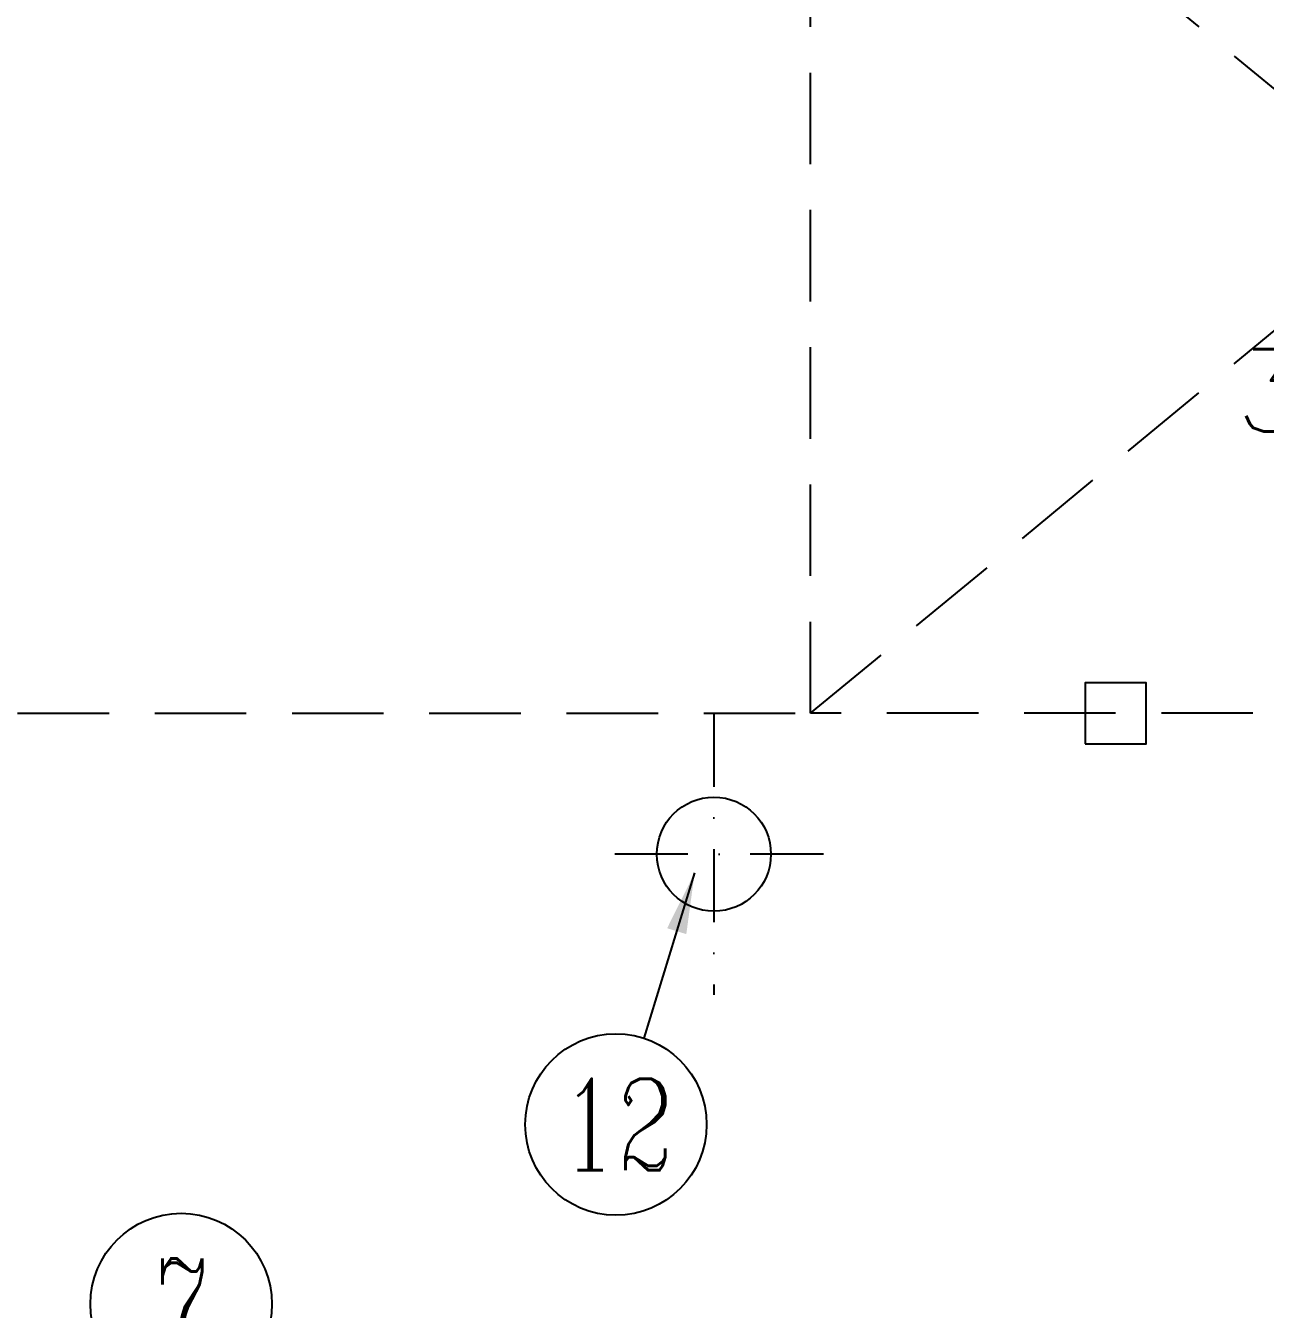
# Model space of a CAD drawing. Extents: x 33214 to 95067, y 8279 to 51908.
# Drawn here: x 40516 to 42548, y 23040 to 25144 of the extents above; entities that cross this region are included whole.
import ezdxf
from ezdxf.enums import TextEntityAlignment as Align

# ---------------------------------------------------------------- set-up
doc = ezdxf.new("R2010")
doc.units = 0
doc.header["$LTSCALE"] = 300
doc.header["$MEASUREMENT"] = 0
for name, pattern in [('DASHED', [0.75, 0.5, -0.25]), ('PHANTOM', [2.1, 1.25, -0.2, 0.125, -0.2, 0.125, -0.2]), ('SNT-025', [0.74, 0.4, -0.17, 0, -0.17])]:
    doc.linetypes.add(name, pattern=pattern)
doc.layers.get('0').update_dxf_attribs({"linetype": 'CONTINUOUS'})
for name, color, linetype in [('CO1', 1, 'CONTINUOUS'), ('M0CO2', 2, 'CONTINUOUS'), ('M0CO3', 3, 'CONTINUOUS'), ('POSNR', 2, 'CONTINUOUS'), ('Poz', 1, 'CONTINUOUS'), ('S0CO2', 2, 'CONTINUOUS'), ('S0PH1', 1, 'PHANTOM'), ('S0TX1', 1, 'CONTINUOUS'), ('Tanks', 9, 'CONTINUOUS')]:
    doc.layers.add(name, color=color, linetype=linetype)
doc.styles.add('18', font='romans', dxfattribs={"height": 180})
doc.styles.add('LIT2_5', font='Romanc.shx', dxfattribs={"width": 0.85})
doc.styles.get("Standard").update_dxf_attribs({"font": 'txt.shx', "height": 100})
doc.dimstyles.get("Standard").update_dxf_attribs({"dimscale": 100, "dimtxt": 100, "dimasz": 1, "dimexe": 0.05, "dimexo": 0.05, "dimgap": 0.5, "dimtad": 1, "dimdec": 0, "dimdsep": 46, "dimtxsty": 'STANDARD', "dimcen": 1.5, "dimclrd": 1, "dimclre": 1, "dimclrt": 2, "dimadec": 0, "dimazin": 0, "dimtfac": 1, "dimtdec": 0, "dimtmove": 2, "dimatfit": 3, "dimfxl": 1, "dimtolj": 1, "dimarcsym": 0})

# ---------------------------------------------------------------- blocks, each defined once
blk = doc.blocks.new('below 1-deck')
at = {"linetype": 'DASHED'}
for p, q in [((9000, 1875), (11000, 3525)), ((9000, 3525), (11000, 1875)), ((9000, 1875), (9000, 3525)), ((14000, 1875), (9000, 1875))]:
    blk.add_line(p, q, dxfattribs=at)
blk.add_lwpolyline([(9450, 1825), (9550, 1825), (9550, 1925), (9450, 1925)], close=True, dxfattribs=at)
at = {"linetype": 'DASHED', "flags": 128}
blk.add_lwpolyline([(5000, 1878.8), (5000, 1878.8), (5123.5, 1876.9), (5186.9, 1876.2), (5250, 1875.7), (5375.2, 1875.2), (5500, 1875), (5625.3, 1875), (5750.1, 1875), (5875.4, 1875), (6000, 1875), (6125.4, 1875), (6250.2, 1875), (6375.4, 1875), (6500, 1875), (6625.4, 1875), (6750.2, 1875), (6875.4, 1875), (7000, 1875), (7125.3, 1875), (7250, 1875), (7500, 1875), (7625.2, 1875), (7749.9, 1875), (8000, 1875), (8249.9, 1875), (8375.1, 1875), (8500, 1875), (8638.4, 1875), (8776.9, 1875), (8888.4, 1875), (9000, 1875)], dxfattribs=at)
at = {"linetype": 'DASHED', "style": '18'}
blk.add_text('3.5 M3', height=135, dxfattribs=at).set_placement((9696.7, 2336.7))
blk = doc.blocks.new('POS')
at = {"layer": 'POSNR'}
blk.add_circle((0, 0), 148.7, dxfattribs=at)
at = {"layer": 'S0TX1', "linetype": 'Continuous', "style": 'LIT2_5', "width": 0.723514}
blk.add_attdef('POS', text='', height=150, dxfattribs=at).set_placement((1.8, -75.1), align=Align.CENTER)
blk = doc.blocks.new('pipe_vert')
at = {"layer": 'M0CO2', "linetype": 'Continuous'}
blk.add_circle((48024.2, 2250.4), 93.5, dxfattribs=at)
at = {"layer": 'S0PH1', "linetype": 'SNT-025'}
for p, q in [((48024.2, 2481), (48024.2, 2019.8)), ((48203.7, 2250.4), (47844.8, 2250.4))]:
    blk.add_line(p, q, dxfattribs=at)

msp = doc.modelspace()

# ---------------------------------------------------------------- linework, layer by layer
at = {"layer": 'M0CO3'}
msp.add_lwpolyline([(42252.6, 23967), (42352.6, 23967), (42352.6, 24067), (42252.6, 24067)], close=True, dxfattribs=at)

# ---------------------------------------------------------------- block references
at = {"layer": 'POSNR', "linetype": 'SNT-025'}
ref = msp.add_blockref('POS', (41483.5, 23342.9), dxfattribs=at)
ref.add_attrib('POS', '12', dxfattribs={"layer": 'Poz', "color": 2, "linetype": 'Continuous', "height": 150, "style": 'LIT2_5', "width": 0.723514}).set_placement((41485.4, 23267.8), align=Align.CENTER)
ref = msp.add_blockref('POS', (40770.9, 23048.6), dxfattribs=at)
ref.add_attrib('POS', '7', dxfattribs={"layer": 'Poz', "color": 2, "linetype": 'Continuous', "height": 150, "style": 'LIT2_5', "width": 0.723514}).set_placement((40772.8, 22973.5), align=Align.CENTER)
at = {"layer": 'S0CO2', "color": 6}
msp.add_blockref('pipe_vert', (-6380.1, 21535.6), dxfattribs=at)
at = {"layer": 'Tanks'}
msp.add_blockref('below 1-deck', (32802.6, 22142), dxfattribs=at)

# ---------------------------------------------------------------- leaders
at = {"layer": 'CO1', "linetype": 'Continuous'}
msp.add_leader([(41612.5, 23755.4), (41529.4, 23484.4)], dimstyle='STANDARD', override={"dimgap": 0.1, "dimtad": 0}, dxfattribs=at)

doc.saveas('drawing.dxf')
